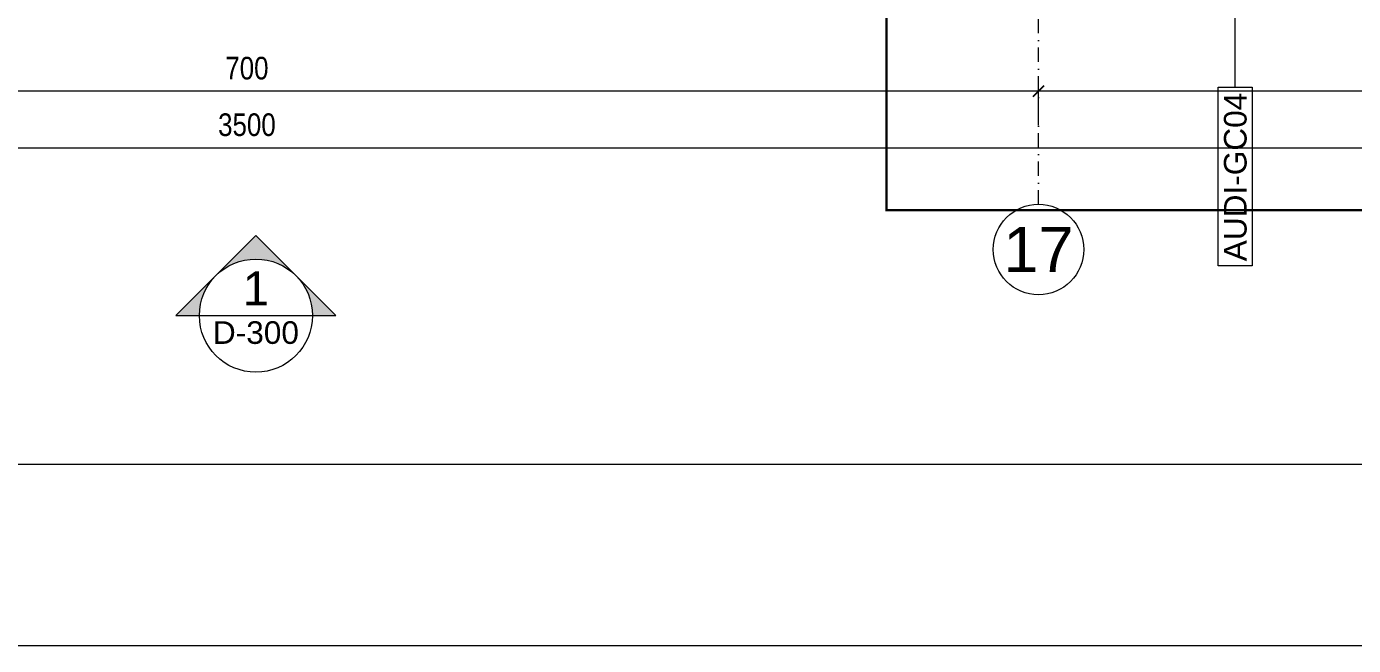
# Model space of a CAD drawing. Extents: x -1701 to 23780, y -363 to 7742.
# Drawn here: x 2875 to 3462, y 0 to 274 of the extents above; entities that cross this region are included whole.
import ezdxf
from ezdxf.enums import TextEntityAlignment as Align

# ---------------------------------------------------------------- set-up
doc = ezdxf.new("R2010")
doc.units = 0
doc.header["$LTSCALE"] = 25
doc.header["$MEASUREMENT"] = 0
doc.header["$PDMODE"] = 1
doc.linetypes.add('Audi$0$DASHDOT2', pattern=[0.5, 0.25, -0.125, 0, -0.125])
doc.linetypes.add('Audi$0$HIDDEN2', pattern=[4.7625, 3.175, -1.5875])
doc.layers.get('0').update_dxf_attribs({"color": 9, "lineweight": 9})
doc.layers.get('Defpoints').update_dxf_attribs({"color": 9, "lineweight": 9})
for name, color, linetype, lineweight in [('Audi$0$10', 8, 'Continuous', 9), ('Audi$0$21', 8, 'Continuous', 9), ('Audi$0$22', 8, 'Continuous', 9), ('Audi$0$24', 8, 'Audi$0$DASHDOT2', 9), ('Audi$0$25', 8, 'Continuous', 9)]:
    doc.layers.add(name, color=color, linetype=linetype, lineweight=lineweight)
doc.layers.add('Audi$0$40A', color=8, linetype='Continuous', lineweight=9, plot=False)
doc.styles.add('Audi$0$Arial', font='arial.ttf', dxfattribs={"height": 2.5})
doc.styles.add('Audi$0$MuuM_TEXT-STANDART', font='ARIALN.TTF')
doc.dimstyles.new('Audi$0$MuuM_DIM50', dxfattribs={"dimscale": 5, "dimtxt": 2, "dimasz": 1, "dimexe": 1, "dimexo": 1, "dimgap": 1, "dimtad": 1, "dimdec": 1, "dimrnd": 0.5, "dimdsep": 46, "dimtxsty": 'Audi$0$MuuM_TEXT-STANDART', "dimblk": 'Audi$0$_ArchTick', "dimcen": 0, "dimdle": 0.15, "dimclrd": 256, "dimclre": 256, "dimclrt": 256, "dimadec": 0, "dimazin": 0, "dimtfac": 5, "dimtdec": 1, "dimtix": 1, "dimtmove": 2, "dimatfit": 3, "dimldrblk": 'Audi$0$_Dot', "dimfxl": 3, "dimfxlon": 1, "dimtolj": 1, "dimlwd": -1, "dimlwe": -1, "dimarcsym": 0})

# ---------------------------------------------------------------- blocks, each defined once
blk = doc.blocks.new('Audi$0$0_exteriorelevation1')
h = blk.add_hatch(color=256)
h.dxf.hatch_style = 1
h.paths.add_polyline_path([(0, 7.07), (-3.54, 3.54, -0.414214), (3.54, 3.54)])
h = blk.add_hatch(color=256)
edge = h.paths.add_edge_path()
edge.add_arc((0, 0), 5, 135, 180)
edge.add_line((-5, 0), (-7.07, 0))
edge.add_line((-7.07, 0), (-3.54, 3.54))
edge = h.paths.add_edge_path()
edge.add_line((5, 0), (7.07, 0))
edge.add_line((7.07, 0), (3.54, 3.54))
edge.add_arc((0, 0), 5, 0, 45, ccw=False)
blk.add_lwpolyline([(7.07, 0), (0, 7.07), (-7.07, 0), (7.07, 0)])
blk.add_lwpolyline([(7.07, 0), (0, 7.07), (-7.07, 0), (7.07, 0)])
blk.add_circle((0, 0), 5)
at = {"style": 'Audi$0$Arial'}
blk.add_attdef('KESITADI', text='', height=3, dxfattribs=at).set_placement((0, 0), align=Align.BOTTOM_CENTER)
blk.add_attdef('PAFTAADI', text='', height=2, dxfattribs=at).set_placement((0, -0.5), align=Align.TOP_CENTER)
blk = doc.blocks.new('Audi$0$0_aks')
at = {"linetype": 'Continuous'}
blk.add_circle((0, 0), 2, dxfattribs=at)
at = {"style": 'Audi$0$Arial'}
blk.add_attdef('AKS', text='', height=2, dxfattribs=at).set_placement((0, 0), align=Align.MIDDLE_CENTER)
blk = doc.blocks.new('Audi$0$_ArchTick')
at = {"color": 0, "linetype": 'ByBlock', "const_width": 0.15}
blk.add_lwpolyline([(-0.5, -0.5), (0.5, 0.5)], dxfattribs=at)
blk = doc.blocks.new('*D4762')
at = {"layer": 'Audi$0$25', "transparency": 16777216}
for p, q in [((-3500, -2580), (-3500, -2560)), ((0, -2580), (0, -2560)), ((-3500.75, -2565), (0.75, -2565))]:
    blk.add_line(p, q, dxfattribs=at)
at = {"layer": 'Defpoints', "color": 0, "transparency": 16777216}
for p in [(0, -2565), (-3500, -2590), (0, -2590)]:
    blk.add_point(p, dxfattribs=at)
at = {"layer": 'Audi$0$25', "transparency": 16777216, "xscale": 5, "yscale": 5, "zscale": 5, "rotation": 180}
blk.add_blockref('Audi$0$_ArchTick', (-3500, -2565), dxfattribs=at)
at = {"layer": 'Audi$0$25', "transparency": 16777216, "xscale": 5, "yscale": 5, "zscale": 5}
blk.add_blockref('Audi$0$_ArchTick', (0, -2565), dxfattribs=at)
at = {"layer": 'Audi$0$25', "transparency": 16777216, "insert": (-1750, -2554.89), "char_height": 10, "attachment_point": 5, "style": 'Audi$0$MuuM_TEXT-STANDART'}
blk.add_mtext('\\A1;3500', dxfattribs=at)
blk = doc.blocks.new('Audi$0$_Dot')
at = {"color": 0, "linetype": 'ByBlock', "lineweight": -2}
blk.add_line((-0.5, 0), (-1, 0), dxfattribs=at)
at = {"color": 0, "linetype": 'ByBlock', "const_width": 0.5}
blk.add_lwpolyline([(-0.25, 0, 1), (0.25, 0, 1)], format="xyb", close=True, dxfattribs=at)
blk = doc.blocks.new('*D4764')
at = {"layer": 'Audi$0$25', "transparency": 16777216}
for p, q in [((-699.25, -2540), (-1400.75, -2540)), ((-1400, -2555), (-1400, -2535)), ((-700, -2555), (-700, -2535))]:
    blk.add_line(p, q, dxfattribs=at)
at = {"layer": 'Defpoints', "color": 0, "transparency": 16777216}
for p in [(-1400, -2540), (-1400, -2590), (-700, -2590)]:
    blk.add_point(p, dxfattribs=at)
at = {"layer": 'Audi$0$25', "transparency": 16777216, "xscale": 5, "yscale": 5, "zscale": 5, "rotation": 180}
blk.add_blockref('Audi$0$_ArchTick', (-1400, -2540), dxfattribs=at)
at = {"layer": 'Audi$0$25', "transparency": 16777216, "xscale": 5, "yscale": 5, "zscale": 5}
blk.add_blockref('Audi$0$_ArchTick', (-700, -2540), dxfattribs=at)
at = {"layer": 'Audi$0$25', "transparency": 16777216, "insert": (-1050, -2529.89), "char_height": 10, "attachment_point": 5, "style": 'Audi$0$MuuM_TEXT-STANDART'}
blk.add_mtext('\\A1;700', dxfattribs=at)
blk = doc.blocks.new('*D4777')
at = {"layer": 'Audi$0$25', "transparency": 16777216}
for p, q in [((-1399.25, -2540), (-2100.75, -2540)), ((-2100, -2555), (-2100, -2535)), ((-1400, -2555), (-1400, -2535))]:
    blk.add_line(p, q, dxfattribs=at)
at = {"layer": 'Defpoints', "color": 0, "transparency": 16777216}
for p in [(-2100, -2540), (-2100, -2590), (-1400, -2590)]:
    blk.add_point(p, dxfattribs=at)
at = {"layer": 'Audi$0$25', "transparency": 16777216, "xscale": 5, "yscale": 5, "zscale": 5, "rotation": 180}
blk.add_blockref('Audi$0$_ArchTick', (-2100, -2540), dxfattribs=at)
at = {"layer": 'Audi$0$25', "transparency": 16777216, "xscale": 5, "yscale": 5, "zscale": 5}
blk.add_blockref('Audi$0$_ArchTick', (-1400, -2540), dxfattribs=at)
at = {"layer": 'Audi$0$25', "transparency": 16777216, "insert": (-1750, -2529.89), "char_height": 10, "attachment_point": 5, "style": 'Audi$0$MuuM_TEXT-STANDART'}
blk.add_mtext('\\A1;700', dxfattribs=at)
blk = doc.blocks.new('Audi$0$0_wallno')
blk.add_lwpolyline([(-7.84, 1.5), (7.94, 1.5), (7.94, -1.5), (-7.84, -1.5)], close=True)
blk.add_lwpolyline([(7.94, 0), (16.13, 0)])
at = {"style": 'Audi$0$Arial'}
blk.add_attdef('GENISLIK', text='', height=2, dxfattribs=at).set_placement((8.44, 0), align=Align.BOTTOM_LEFT)
blk.add_attdef('DUVARNO', text='', height=2, dxfattribs=at).set_placement((0, 0), align=Align.MIDDLE_CENTER)
blk.add_attdef('YUKSEKLIK', text='', height=2, dxfattribs=at).set_placement((8.44, -0.5), align=Align.TOP_LEFT)
blk = doc.blocks.new('Audi$0$P-AKS_AUDI')
at = {"layer": 'Audi$0$24'}
blk.add_lwpolyline([(-1400, -2590), (-1400, 1250)], dxfattribs=at)
at = {"layer": 'Audi$0$24', "xscale": 10, "yscale": 10, "zscale": 10}
blk.add_blockref('Audi$0$0_aks', (-1400, -2610), dxfattribs=at).add_auto_attribs({'AKS': '17'})
at = {"layer": 'Audi$0$25'}
for base, p1, p2, picture, middle in [((-2100, -2540), (-1400, -2590), (-2100, -2590), '*D4777', (-1750, -2529.89)), ((-1400, -2540), (-700, -2590), (-1400, -2590), '*D4764', (-1050, -2529.89)), ((0, -2565), (-3500, -2590), (0, -2590), '*D4762', (-1750, -2554.89))]:
    dim = blk.add_linear_dim(base=base, p1=p1, p2=p2, dimstyle='Audi$0$MuuM_DIM50', dxfattribs=at)
    dim.commit()
    dim.dimension.update_dxf_attribs({"geometry": picture, "text_midpoint": middle})
blk = doc.blocks.new('Audi$0$p-zemin kat')
at = {"layer": 'Audi$0$24'}
blk.add_blockref('Audi$0$P-AKS_AUDI', (4722.5, 2785), dxfattribs=at)
blk = doc.blocks.new('Audi')
at = {"layer": 'Audi$0$21', "linetype": 'Audi$0$HIDDEN2', "ltscale": 0.1, "const_width": 1}
blk.add_lwpolyline([(3255.27, 599.68), (4085.88, 599.68), (4085.88, 192.44), (3255.27, 192.44)], close=True, dxfattribs=at)
at = {"layer": 'Audi$0$40A'}
for points in [[(5945, 4205), (0, 4205), (0, 0), (5945, 0)], [(5405.06, 80), (80, 80), (80, 4125), (5405.06, 4125)]]:
    blk.add_lwpolyline(points, close=True, dxfattribs=at)
at = {"layer": 'Audi$0$10'}
blk.add_blockref('Audi$0$p-zemin kat', (0, 0), dxfattribs=at)
at = {"layer": 'Audi$0$21', "xscale": 5, "yscale": 5, "zscale": 5}
blk.add_blockref('Audi$0$0_exteriorelevation1', (2976.48, 145.8), dxfattribs=at).add_auto_attribs({'KESITADI': '1', 'PAFTAADI': 'D-300'})
at = {"layer": 'Audi$0$22'}
ref = blk.add_blockref('Audi$0$0_wallno', (3409.5, 207.07), dxfattribs=dict(at, xscale=5, yscale=5, zscale=5, rotation=90))
ref.add_attrib('DUVARNO', 'AUDI-GC04', dxfattribs={"layer": '0', "height": 10, "rotation": 90, "style": 'Audi$0$Arial'}).set_placement((3409.5, 207.07), align=Align.MIDDLE_CENTER)

msp = doc.modelspace()

# ---------------------------------------------------------------- block references
at = {"color": 6}
msp.add_blockref('Audi', (0, 0), dxfattribs=at)

doc.saveas('drawing.dxf')
